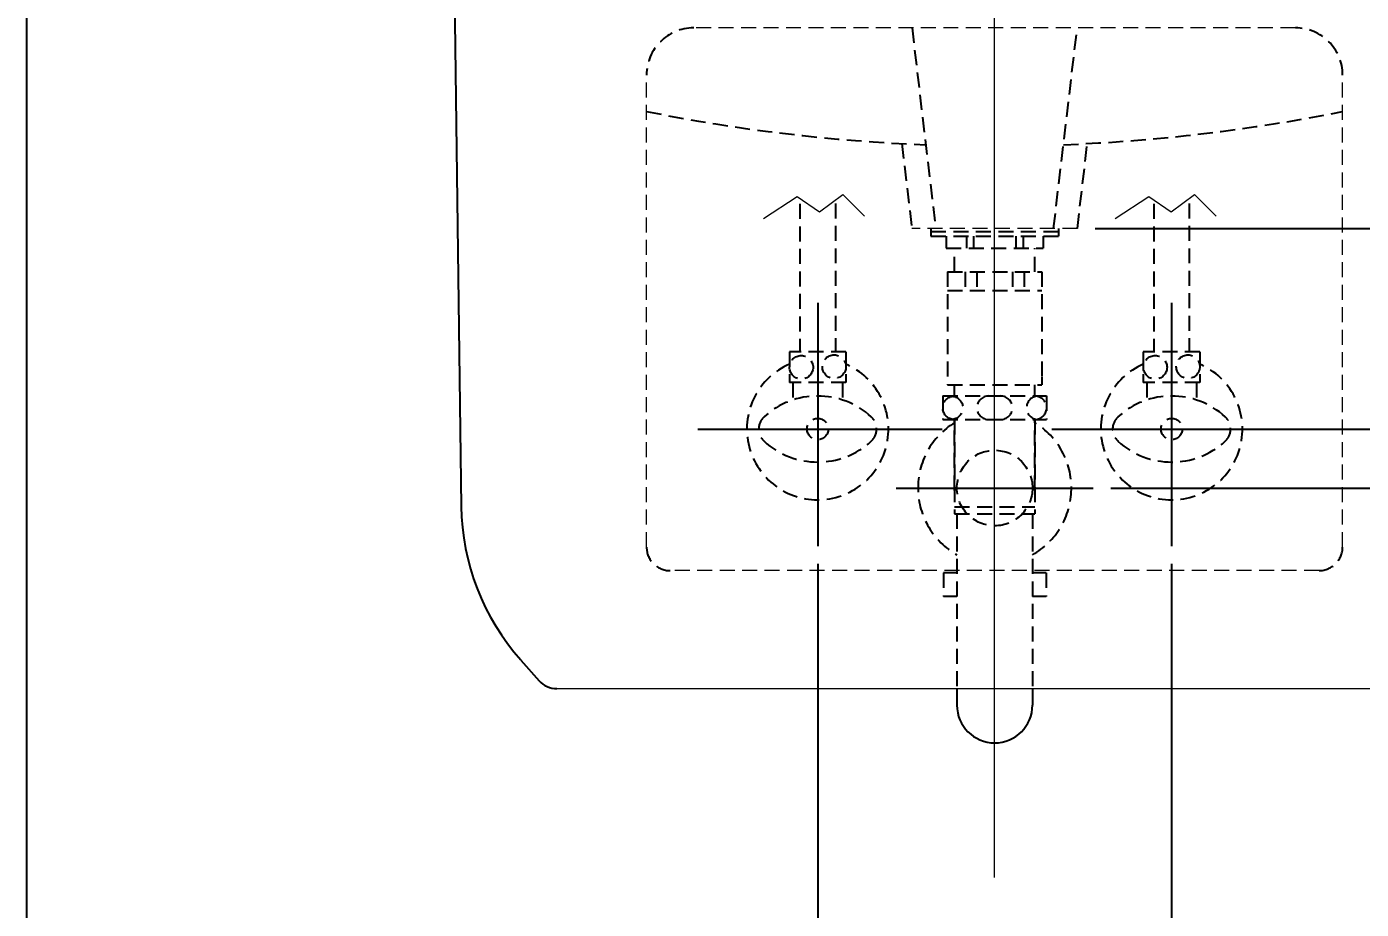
# Model space of a CAD drawing. Header units: millimetres. Extents: x 0 to 1800, y -67 to 2530.
# Drawn here: x 0 to 566, y 445 to 819 of the extents above; entities that cross this region are included whole.
import ezdxf
from ezdxf.lldxf.tags import DXFTag

# ---------------------------------------------------------------- set-up
doc = ezdxf.new("R2010")
doc.units = ezdxf.units.MM
doc.linetypes.add('DASHED2', pattern=[9.525, 6.35, -3.175])
doc.layers.get('Defpoints').update_dxf_attribs({"color": 1})
for name, color, linetype in [('내부선 및 부속', 4, 'Continuous'), ('도각라인', 7, 'Continuous'), ('외형선', 3, 'Continuous'), ('점선', 6, 'DASHED2'), ('중심선', 1, 'DASHED'), ('치수선', 7, 'Continuous')]:
    doc.layers.add(name, color=color, linetype=linetype)
doc.styles.add('____', font='')
doc.styles.get('____').set_extended_font_data('굴림')
tags = doc.linetypes.add('DASHDOT', pattern=[70, 31, -13, 13, -13]).pattern_tags.tags
tags[10:11] = [DXFTag(74, 4), DXFTag(75, 0), DXFTag(340, '0'), DXFTag(46, 0.0), DXFTag(50, 0.0), DXFTag(44, 0.0), DXFTag(45, 0.0)]
tags[8:9] = [DXFTag(74, 4), DXFTag(75, 0), DXFTag(340, '0'), DXFTag(46, 0.0), DXFTag(50, 0.0), DXFTag(44, 0.0), DXFTag(45, 0.0)]
tags[6:7] = [DXFTag(74, 4), DXFTag(75, 0), DXFTag(340, '0'), DXFTag(46, 0.0), DXFTag(50, 0.0), DXFTag(44, 0.0), DXFTag(45, 0.0)]
tags[4:5] = [DXFTag(74, 4), DXFTag(75, 0), DXFTag(340, '0'), DXFTag(46, 0.0), DXFTag(50, 0.0), DXFTag(44, 0.0), DXFTag(45, 0.0)]
tags = doc.linetypes.add('DASHED', pattern=[25.72, 12.86, -12.86]).pattern_tags.tags
tags[6:7] = [DXFTag(74, 4), DXFTag(75, 0), DXFTag(340, '0'), DXFTag(46, 0.0), DXFTag(50, 0.0), DXFTag(44, 0.0), DXFTag(45, 0.0)]
tags[4:5] = [DXFTag(74, 4), DXFTag(75, 0), DXFTag(340, '0'), DXFTag(46, 0.0), DXFTag(50, 0.0), DXFTag(44, 0.0), DXFTag(45, 0.0)]
doc.dimstyles.new('MSADIM', dxfattribs={"dimtxt": 33, "dimasz": 17, "dimexe": 10, "dimexo": 7.5, "dimgap": 10, "dimtad": 0, "dimtih": 1, "dimtoh": 1, "dimdec": 0, "dimzin": 1, "dimdsep": 46, "dimtxsty": '____', "dimcen": 11.25, "dimadec": 0, "dimazin": 0, "dimtfac": 1, "dimtdec": 0, "dimtix": 1, "dimtmove": 0, "dimatfit": 3, "dimfxl": 0, "dimtolj": 1, "dimtzin": 1, "dimarcsym": 0})

# ---------------------------------------------------------------- blocks, each defined once
blk = doc.blocks.new('*D4')
at = {"layer": 'Defpoints', "color": 0, "linetype": 'Continuous'}
for p in [(635.19, 918.87), (746.89, 918.87), (445.26, 733.87)]:
    blk.add_point(p, dxfattribs=at)
at = {"layer": '치수선', "color": 0, "linetype": 'Continuous', "lineweight": -2}
for p, q in [((642.69, 918.87), (756.89, 918.87)), ((746.89, 901.87), (746.89, 849.21)), ((746.89, 750.87), (746.89, 803.52)), ((452.76, 733.87), (756.89, 733.87))]:
    blk.add_line(p, q, dxfattribs=at)
at = {"layer": '치수선', "color": 0, "linetype": 'Continuous'}
for points in [[(744.05, 901.87), (749.72, 901.87), (746.89, 918.87)], [(744.05, 750.87), (749.72, 750.87), (746.89, 733.87)]]:
    blk.add_solid(points, dxfattribs=at)
at = {"layer": '치수선', "color": 0, "linetype": 'Continuous', "insert": (746.89, 826.37), "char_height": 25, "attachment_point": 5, "style": '____'}
blk.add_mtext('\\A1;185', dxfattribs=at)
blk = doc.blocks.new('*D10')
at = {"layer": 'Defpoints', "color": 0, "linetype": 'Continuous'}
for p in [(746.89, 733.87), (746.89, 733.87), (451.98, 623.87)]:
    blk.add_point(p, dxfattribs=at)
at = {"layer": '치수선', "color": 0, "linetype": 'Continuous', "lineweight": -2}
for p, q in [((754.39, 733.87), (756.89, 733.87)), ((746.89, 716.87), (746.89, 701.71)), ((746.89, 640.87), (746.89, 656.02)), ((459.48, 623.87), (756.89, 623.87))]:
    blk.add_line(p, q, dxfattribs=at)
at = {"layer": '치수선', "color": 0, "linetype": 'Continuous'}
for points in [[(744.05, 716.87), (749.72, 716.87), (746.89, 733.87)], [(744.05, 640.87), (749.72, 640.87), (746.89, 623.87)]]:
    blk.add_solid(points, dxfattribs=at)
at = {"layer": '치수선', "color": 0, "linetype": 'Continuous', "insert": (746.89, 678.87), "char_height": 25, "attachment_point": 5, "style": '____'}
blk.add_mtext('\\A1;110', dxfattribs=at)
blk = doc.blocks.new('*D11')
at = {"layer": 'Defpoints', "color": 0, "linetype": 'Continuous'}
for p in [(335.21, 599.24), (485.21, 599.24), (485.21, 376.31)]:
    blk.add_point(p, dxfattribs=at)
at = {"layer": '치수선', "color": 0, "linetype": 'Continuous', "lineweight": -2}
for p, q in [((335.21, 591.74), (335.21, 366.31)), ((485.21, 591.74), (485.21, 366.31)), ((352.21, 376.31), (374.28, 376.31)), ((468.21, 376.31), (446.14, 376.31))]:
    blk.add_line(p, q, dxfattribs=at)
at = {"layer": '치수선', "color": 0, "linetype": 'Continuous'}
for points in [[(352.21, 379.14), (352.21, 373.48), (335.21, 376.31)], [(468.21, 379.14), (468.21, 373.48), (485.21, 376.31)]]:
    blk.add_solid(points, dxfattribs=at)
at = {"layer": '치수선', "color": 0, "linetype": 'Continuous', "insert": (410.21, 376.31), "char_height": 25, "attachment_point": 5, "style": '____'}
blk.add_mtext('\\A1;150', dxfattribs=at)
blk = doc.blocks.new('*D12')
at = {"layer": 'Defpoints', "color": 0, "linetype": 'Continuous'}
for p in [(451.98, 623.87), (635.27, 118.87), (746.89, 118.87)]:
    blk.add_point(p, dxfattribs=at)
at = {"layer": '치수선', "color": 0, "linetype": 'Continuous', "lineweight": -2}
for p, q in [((459.48, 623.87), (756.89, 623.87)), ((746.89, 606.87), (746.89, 394.18)), ((746.89, 135.87), (746.89, 348.55)), ((642.77, 118.87), (756.89, 118.87))]:
    blk.add_line(p, q, dxfattribs=at)
at = {"layer": '치수선', "color": 0, "linetype": 'Continuous'}
for points in [[(744.05, 606.87), (749.72, 606.87), (746.89, 623.87)], [(744.05, 135.87), (749.72, 135.87), (746.89, 118.87)]]:
    blk.add_solid(points, dxfattribs=at)
at = {"layer": '치수선', "color": 0, "linetype": 'Continuous', "insert": (746.89, 371.37), "char_height": 25, "attachment_point": 5, "style": '____'}
blk.add_mtext('\\A1;505', dxfattribs=at)
blk = doc.blocks.new('*D13')
at = {"color": 0, "lineweight": -2}
for p, q in [((530.5, 648.87), (668.04, 648.87)), ((658.04, 631.87), (658.04, 406.68)), ((658.04, 135.87), (658.04, 361.05)), ((642.77, 118.87), (668.04, 118.87))]:
    blk.add_line(p, q, dxfattribs=at)
at = {"color": 0}
for points in [[(655.2, 631.87), (660.87, 631.87), (658.04, 648.87)], [(655.2, 135.87), (660.87, 135.87), (658.04, 118.87)]]:
    blk.add_solid(points, dxfattribs=at)
at = {"layer": 'Defpoints', "color": 0}
for p in [(523, 648.87), (635.27, 118.87), (658.04, 118.87)]:
    blk.add_point(p, dxfattribs=at)
at = {"color": 0, "insert": (658.04, 383.87), "char_height": 25, "attachment_point": 5, "style": '____'}
blk.add_mtext('\\A1;530', dxfattribs=at)

msp = doc.modelspace()

# ---------------------------------------------------------------- linework, layer by layer
at = {"layer": '내부선 및 부속'}
for p, q in [((394.23, 538.87), (394.23, 531.87)), ((426.23, 538.87), (426.23, 531.87))]:
    msp.add_line(p, q, dxfattribs=at)
at = {"layer": '내부선 및 부속', "linetype": 'Continuous'}
msp.add_arc((410.23, 531.87), 16, 180, 0, dxfattribs=at)
at = {"layer": '도각라인'}
msp.add_line((0, 0), (0, 2530), dxfattribs=at)
at = {"layer": '외형선'}
for p, q in [((180.19, 913.8), (184.16, 616.1)), ((209.41, 550.99), (217.21, 542.22))]:
    msp.add_line(p, q, dxfattribs=at)
at = {"layer": '외형선', "linetype": 'Continuous', "lineweight": 18}
for p, q in [((185.08, 603.87), (185.19, 603.87)), ((185.19, 603.05), (185.19, 603.87)), ((224.68, 538.87), (595.7, 538.87))]:
    msp.add_line(p, q, dxfattribs=at)
at = {"layer": '외형선'}
for centre, radius, start, end in [((284.15, 617.43), 100, 180.764, 221.6335), ((224.68, 548.87), 10, 221.6335, 270)]:
    msp.add_arc(centre, radius, start, end, dxfattribs=at)
at = {"layer": '점선', "lineweight": 18}
for p, q in [((537.69, 818.87), (282.69, 818.87)), ((262.69, 598.87), (262.69, 798.87)), ((557.69, 598.87), (557.69, 798.87)), ((445.26, 733.87), (375.12, 733.87)), ((547.69, 588.87), (272.69, 588.87))]:
    msp.add_line(p, q, dxfattribs=at)
at = {"layer": '점선'}
for p, q in [((375.19, 818.87), (385.19, 733.87)), ((435.19, 733.87), (445.19, 818.87)), ((370.89, 769.83), (375.12, 733.87)), ((445.26, 733.87), (449.49, 769.83)), ((327.71, 744.24), (327.71, 681.62)), ((342.71, 744.49), (342.71, 681.62)), ((477.71, 744.24), (477.71, 681.62)), ((492.71, 744.49), (492.71, 681.62)), ((383.23, 733.87), (383.23, 730.53)), ((383.23, 732.53), (437.23, 732.53)), ((383.23, 730.53), (437.23, 730.53)), ((389.73, 730.53), (389.73, 725.53)), ((398.23, 730.53), (398.23, 725.53)), ((401.23, 730.53), (401.23, 725.53)), ((419.23, 730.53), (419.23, 725.53)), ((422.23, 730.53), (422.23, 725.53)), ((430.73, 730.53), (430.73, 725.53)), ((437.23, 733.87), (437.23, 730.53)), ((389.73, 725.53), (430.73, 725.53)), ((393.23, 715.53), (393.23, 725.53)), ((427.23, 715.53), (427.23, 725.53)), ((390.23, 715.53), (390.23, 667.53)), ((390.23, 715.53), (430.23, 715.53)), ((397.73, 715.53), (397.73, 707.53)), ((402.73, 715.53), (402.73, 707.53)), ((417.73, 715.53), (417.73, 707.53)), ((422.73, 715.53), (422.73, 707.53)), ((430.23, 715.53), (430.23, 670.78)), ((390.23, 707.53), (430.23, 707.53)), ((323.21, 681.62), (323.21, 668.62)), ((347.21, 681.62), (323.21, 681.62)), ((347.21, 681.62), (347.21, 668.62)), ((473.21, 681.62), (473.21, 668.62)), ((497.21, 681.62), (473.21, 681.62)), ((497.21, 681.62), (497.21, 668.62)), ((347.21, 668.62), (323.21, 668.62)), ((324.71, 668.62), (324.71, 661.18)), ((345.71, 668.62), (345.71, 661.18)), ((390.23, 667.53), (430.23, 667.53)), ((393.23, 662.87), (393.23, 667.53)), ((427.23, 662.87), (427.23, 667.53)), ((430.23, 670.78), (430.23, 667.53)), ((497.21, 668.62), (473.21, 668.62)), ((474.71, 668.62), (474.71, 661.18)), ((495.71, 668.62), (495.71, 661.18)), ((388.23, 662.87), (432.23, 662.87)), ((388.23, 662.87), (388.23, 652.87)), ((432.23, 662.87), (432.23, 652.87)), ((388.23, 652.87), (432.23, 652.87)), ((393.23, 652.87), (393.23, 612.87)), ((393.23, 622.87), (393.23, 652.87)), ((427.23, 652.87), (427.23, 612.87)), ((427.23, 622.87), (427.23, 652.87)), ((393.23, 615.87), (427.23, 615.87)), ((393.23, 612.87), (427.23, 612.87)), ((394.23, 612.87), (394.23, 538.87)), ((426.23, 612.87), (426.23, 538.87)), ((388.48, 587.87), (388.48, 577.87)), ((394.23, 587.87), (388.48, 587.87)), ((431.98, 587.87), (426.23, 587.87)), ((431.98, 587.87), (431.98, 577.87)), ((394.23, 577.87), (388.48, 577.87)), ((431.98, 577.87), (426.23, 577.87))]:
    msp.add_line(p, q, dxfattribs=at)
at = {"layer": '점선', "flags": 128}
for points in [[(392.48, 652.92, -0.859727), (392.48, 662.81)], [(392.48, 662.81, -0.859727), (392.48, 652.92)]]:
    msp.add_lwpolyline(points, format="xyb", dxfattribs=at)
at = {"layer": '점선'}
for centre, radius in [((328.26, 675.02), 5), ((342.19, 675.27), 5), ((478.26, 675.02), 5), ((492.19, 675.27), 5), ((335.21, 648.87), 4.5), ((485.21, 648.87), 4.5), ((410.23, 623.87), 16)]:
    msp.add_circle(centre, radius, dxfattribs=at)
for centre, radius, start, end in [((282.69, 798.87), 20, 90, 180), ((537.69, 798.87), 20, 0, 90), ((410.19, 1518.8), 750, 258.6579, 267.77047), ((410.19, 1518.8), 750, 272.22953, 281.3421), ((335.21, 648.87), 30, 113.5783, 66.4219), ((485.21, 648.87), 30, 113.5781, 66.4217), ((335.21, 629.22), 33.64, 47.499, 132.501), ((407.73, 657.87), 5, 90, 270), ((412.73, 657.87), 5, 270, 90), ((428.73, 657.87), 5, 98.6269, 261.3731), ((427.23, 657.87), 5, 278.6269, 81.3731), ((485.21, 629.22), 33.64, 47.499, 132.501), ((317.21, 648.87), 7, 132.501, 227.499), ((353.21, 648.87), 7, 312.501, 47.499), ((410.23, 623.87), 32.5, 121.5389, 240.5076), ((410.23, 623.87), 32.5, 299.4924, 58.4611), ((467.21, 648.87), 7, 132.501, 227.499), ((503.21, 648.87), 7, 312.501, 47.499), ((335.21, 668.51), 33.64, 227.499, 312.501), ((485.21, 668.51), 33.64, 227.499, 312.501), ((272.69, 598.87), 10, 180, 270), ((547.69, 598.87), 10, 270, 0)]:
    msp.add_arc(centre, radius, start, end, dxfattribs=at)
at = {"layer": '중심선', "lineweight": 18}
for p, q in [((410.19, 458.87), (410.19, 957.44)), ((312.28, 738.05), (326.53, 747.41)), ((326.53, 747.41), (336.02, 740.95)), ((336.02, 740.95), (345.89, 748.23)), ((345.89, 748.23), (355.08, 739.01)), ((461.29, 738.05), (475.54, 747.41)), ((475.54, 747.41), (485.03, 740.95)), ((485.03, 740.95), (494.9, 748.23)), ((494.9, 748.23), (504.09, 739.01))]:
    msp.add_line(p, q, dxfattribs=at)
at = {"layer": '중심선', "linetype": 'DASHDOT'}
for p, q in [((335.21, 702.31), (335.21, 599.24)), ((485.21, 702.31), (485.21, 599.24)), ((284.42, 648.87), (388, 648.87)), ((434.42, 648.87), (538, 648.87))]:
    msp.add_line(p, q, dxfattribs=at)
at = {"layer": '중심선'}
msp.add_line((368.48, 623.87), (451.98, 623.87), dxfattribs=at)

# ---------------------------------------------------------------- dimensions: what is measured, and where the dimension line sits
dim = msp.add_linear_dim(base=(658.04, 118.87), p1=(523, 648.87), p2=(635.27, 118.87), angle=90, dimstyle='MSADIM', override={"dimtxt": 25, "dimtofl": 0})
dim.commit()
dim.dimension.update_dxf_attribs({"geometry": '*D13', "text_midpoint": (658.04, 383.87)})
at = {"layer": '치수선', "linetype": 'Continuous'}
for base, p1, p2, picture, middle in [((746.89, 918.87), (445.26, 733.87), (635.19, 918.87), '*D4', (746.89, 826.37)), ((746.89, 733.87), (451.98, 623.87), (746.89, 733.87), '*D10', (746.89, 678.87)), ((746.89, 118.87), (451.98, 623.87), (635.27, 118.87), '*D12', (746.89, 371.37))]:
    dim = msp.add_linear_dim(base=base, p1=p1, p2=p2, angle=90, dimstyle='MSADIM', override={"dimtxt": 25}, dxfattribs=at)
    dim.commit()
    dim.dimension.update_dxf_attribs({"geometry": picture, "text_midpoint": middle})
dim = msp.add_linear_dim(base=(485.21, 376.31), p1=(335.21, 599.24), p2=(485.21, 599.24), dimstyle='MSADIM', override={"dimtxt": 25}, dxfattribs=at)
dim.commit()
dim.dimension.update_dxf_attribs({"geometry": '*D11', "text_midpoint": (410.21, 376.31), "dimtype": 160})

doc.saveas('drawing.dxf')
